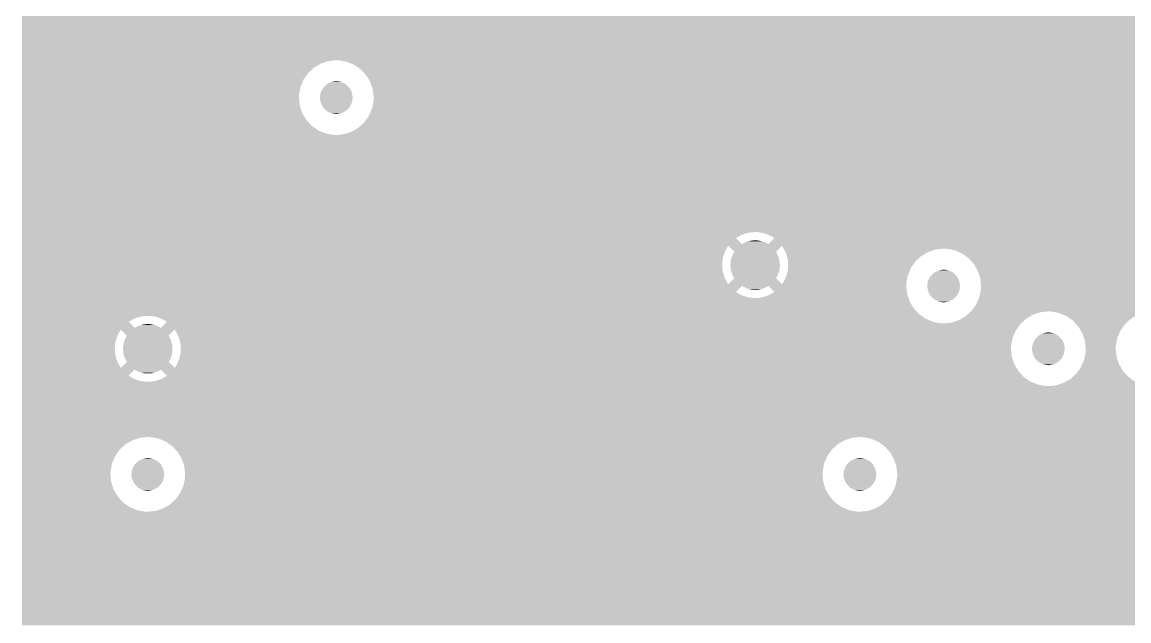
# Model space of a CAD drawing. Extents: x 295 to 953, y 10 to 290.
# Drawn here: x 597.75 to 624.59, y 213.76 to 228.3 of the extents above; entities that cross this region are included whole.
import ezdxf

# ---------------------------------------------------------------- set-up
doc = ezdxf.new("R2010")
doc.units = 0
doc.header["$LTSCALE"] = 5
doc.header["$MEASUREMENT"] = 0
doc.layers.add('FROMC1', color=7, linetype='CONTINUOUS')

msp = doc.modelspace()

# ---------------------------------------------------------------- linework, layer by layer
at = {"layer": 'FROMC1'}
for points in [[(597.75, 227.371), (597.75, 228.605), (653.376, 227.371), (653.376, 228.605)], [(597.75, 227.351), (597.75, 227.371), (605.179, 227.351), (605.37, 227.371)], [(597.75, 227.291), (597.75, 227.351), (604.997, 227.291), (605.179, 227.351)], [(597.75, 227.194), (597.75, 227.291), (604.831, 227.194), (604.997, 227.291)], [(597.75, 227.064), (597.75, 227.194), (604.69, 227.064), (604.831, 227.194)], [(605.449, 227.367), (605.37, 227.371), (653.376, 227.367), (653.376, 227.371)], [(605.638, 227.33), (605.449, 227.367), (653.376, 227.33), (653.376, 227.367)], [(605.814, 227.255), (605.638, 227.33), (653.376, 227.255), (653.376, 227.33)], [(605.97, 227.144), (605.814, 227.255), (653.376, 227.144), (653.376, 227.255)], [(606.099, 227.002), (605.97, 227.144), (653.376, 227.002), (653.376, 227.144)], [(597.75, 226.908), (597.75, 227.064), (604.579, 226.908), (604.69, 227.064)], [(597.75, 226.732), (597.75, 226.908), (604.503, 226.732), (604.579, 226.908)], [(605.144, 226.79), (605.244, 226.843), (605.599, 226.79), (605.491, 226.843)], [(605.244, 226.843), (605.264, 226.846), (605.491, 226.843), (605.485, 226.846)], [(605.264, 226.846), (605.37, 226.863), (605.485, 226.846), (605.37, 226.863)], [(606.196, 226.837), (606.099, 227.002), (653.376, 226.837), (653.376, 227.002)], [(597.75, 226.544), (597.75, 226.732), (604.466, 226.544), (604.503, 226.732)], [(604.971, 226.464), (604.988, 226.579), (605.768, 226.464), (605.75, 226.579)], [(604.988, 226.579), (604.993, 226.589), (605.75, 226.579), (605.748, 226.589)], [(604.993, 226.589), (605.043, 226.693), (605.748, 226.589), (605.694, 226.693)], [(605.043, 226.693), (605.052, 226.702), (605.694, 226.693), (605.69, 226.702)], [(605.052, 226.702), (605.132, 226.784), (605.69, 226.702), (605.605, 226.784)], [(605.132, 226.784), (605.144, 226.79), (605.605, 226.784), (605.599, 226.79)], [(606.256, 226.655), (606.196, 226.837), (653.376, 226.655), (653.376, 226.837)], [(606.276, 226.464), (606.256, 226.655), (653.376, 226.464), (653.376, 226.655)], [(597.75, 226.464), (597.75, 226.544), (604.463, 226.464), (604.466, 226.544)], [(597.75, 226.273), (597.75, 226.464), (604.483, 226.273), (604.463, 226.464)], [(604.989, 226.349), (604.971, 226.464), (605.751, 226.349), (605.768, 226.464)], [(604.991, 226.339), (604.989, 226.349), (605.746, 226.339), (605.751, 226.349)], [(605.045, 226.235), (604.991, 226.339), (605.696, 226.235), (605.746, 226.339)], [(606.236, 226.196), (606.273, 226.384), (653.376, 226.196), (653.376, 226.384)], [(606.273, 226.384), (606.276, 226.464), (653.376, 226.384), (653.376, 226.464)], [(597.75, 226.091), (597.75, 226.273), (604.543, 226.091), (604.483, 226.273)], [(597.75, 225.926), (597.75, 226.091), (604.64, 225.926), (604.543, 226.091)], [(605.049, 226.226), (605.045, 226.235), (605.687, 226.226), (605.696, 226.235)], [(605.134, 226.144), (605.049, 226.226), (605.607, 226.144), (605.687, 226.226)], [(605.14, 226.138), (605.134, 226.144), (605.595, 226.138), (605.607, 226.144)], [(605.248, 226.085), (605.14, 226.138), (605.495, 226.085), (605.595, 226.138)], [(605.255, 226.082), (605.248, 226.085), (605.475, 226.082), (605.495, 226.085)], [(605.37, 226.065), (605.255, 226.082), (605.37, 226.065), (605.475, 226.082)], [(606.16, 226.02), (606.236, 226.196), (653.376, 226.02), (653.376, 226.196)], [(597.75, 225.784), (597.75, 225.926), (604.769, 225.784), (604.64, 225.926)], [(597.75, 225.673), (597.75, 225.784), (604.925, 225.673), (604.769, 225.784)], [(605.908, 225.734), (606.049, 225.864), (653.376, 225.734), (653.376, 225.864)], [(606.049, 225.864), (606.16, 226.02), (653.376, 225.864), (653.376, 226.02)], [(597.75, 225.598), (597.75, 225.673), (605.102, 225.598), (604.925, 225.673)], [(597.75, 225.561), (597.75, 225.598), (605.29, 225.561), (605.102, 225.598)], [(597.75, 225.557), (597.75, 225.561), (605.37, 225.557), (605.29, 225.561)], [(597.75, 223.2), (597.75, 225.557), (653.376, 223.2), (653.376, 225.557)], [(605.37, 225.557), (605.56, 225.577), (653.376, 225.557), (653.376, 225.577)], [(605.56, 225.577), (605.742, 225.637), (653.376, 225.577), (653.376, 225.637)], [(605.742, 225.637), (605.908, 225.734), (653.376, 225.637), (653.376, 225.734)], [(597.75, 223.197), (597.75, 223.2), (615.455, 223.197), (615.512, 223.2)], [(597.75, 223.189), (597.75, 223.197), (615.399, 223.189), (615.455, 223.197)], [(597.75, 223.178), (597.75, 223.189), (615.343, 223.178), (615.399, 223.189)], [(597.75, 223.163), (597.75, 223.178), (615.288, 223.163), (615.343, 223.178)], [(597.75, 223.144), (597.75, 223.163), (615.234, 223.144), (615.288, 223.163)], [(597.75, 223.121), (597.75, 223.144), (615.182, 223.121), (615.234, 223.144)], [(597.75, 223.094), (597.75, 223.121), (615.131, 223.094), (615.182, 223.121)], [(597.75, 223.064), (597.75, 223.094), (615.083, 223.064), (615.131, 223.094)], [(615.569, 223.199), (615.512, 223.2), (653.376, 223.199), (653.376, 223.2)], [(615.626, 223.194), (615.569, 223.199), (653.376, 223.194), (653.376, 223.199)], [(615.682, 223.185), (615.626, 223.194), (653.376, 223.185), (653.376, 223.194)], [(615.738, 223.173), (615.682, 223.185), (653.376, 223.173), (653.376, 223.185)], [(615.792, 223.156), (615.738, 223.173), (653.376, 223.156), (653.376, 223.173)], [(615.845, 223.135), (615.792, 223.156), (653.376, 223.135), (653.376, 223.156)], [(615.897, 223.111), (615.845, 223.135), (653.376, 223.111), (653.376, 223.135)], [(615.947, 223.083), (615.897, 223.111), (653.376, 223.083), (653.376, 223.111)], [(615.994, 223.051), (615.947, 223.083), (653.376, 223.051), (653.376, 223.083)], [(597.75, 223.051), (597.75, 223.064), (615.065, 223.051), (615.083, 223.064)], [(597.75, 222.907), (597.75, 223.051), (615.209, 222.907), (615.065, 223.051)], [(597.75, 222.865), (597.75, 222.907), (653.376, 222.865), (653.376, 222.907)], [(597.75, 222.907), (597.75, 222.907), (615.21, 222.907), (615.209, 222.907)], [(597.75, 222.817), (597.75, 222.865), (614.847, 222.817), (614.878, 222.865)], [(597.75, 222.767), (597.75, 222.817), (614.819, 222.767), (614.847, 222.817)], [(615.023, 222.72), (614.878, 222.865), (616.036, 222.72), (616.181, 222.865)], [(615.21, 222.907), (615.238, 222.924), (615.85, 222.907), (615.82, 222.924)], [(615.238, 222.924), (615.253, 222.931), (615.82, 222.924), (615.807, 222.931)], [(615.253, 222.931), (615.282, 222.946), (615.807, 222.931), (615.776, 222.946)], [(615.282, 222.946), (615.298, 222.952), (615.776, 222.946), (615.762, 222.952)], [(615.298, 222.952), (615.328, 222.965), (615.762, 222.952), (615.73, 222.965)], [(615.328, 222.965), (615.345, 222.97), (615.73, 222.965), (615.716, 222.97)], [(615.345, 222.97), (615.375, 222.979), (615.716, 222.97), (615.682, 222.979)], [(615.375, 222.979), (615.393, 222.983), (615.682, 222.979), (615.668, 222.983)], [(615.393, 222.983), (615.423, 222.99), (615.668, 222.983), (615.633, 222.99)], [(615.423, 222.99), (615.442, 222.993), (615.633, 222.99), (615.62, 222.993)], [(615.442, 222.993), (615.472, 222.997), (615.62, 222.993), (615.583, 222.997)], [(615.472, 222.997), (615.496, 222.998), (615.583, 222.997), (615.571, 222.998)], [(615.496, 222.998), (615.522, 222.999), (615.571, 222.998), (615.522, 222.999)], [(615.85, 222.907), (615.994, 223.051), (653.376, 222.907), (653.376, 223.051)], [(616.203, 222.832), (616.181, 222.865), (653.376, 222.832), (653.376, 222.865)], [(616.223, 222.799), (616.203, 222.832), (653.376, 222.799), (653.376, 222.832)], [(597.75, 222.716), (597.75, 222.767), (614.794, 222.716), (614.819, 222.767)], [(597.75, 222.663), (597.75, 222.716), (614.774, 222.663), (614.794, 222.716)], [(597.75, 222.608), (597.75, 222.663), (614.757, 222.608), (614.774, 222.663)], [(597.75, 222.553), (597.75, 222.608), (614.744, 222.553), (614.757, 222.608)], [(597.75, 222.496), (597.75, 222.553), (614.735, 222.496), (614.744, 222.553)], [(614.946, 222.539), (614.949, 222.547), (616.112, 222.539), (616.111, 222.547)], [(614.949, 222.547), (614.96, 222.586), (616.111, 222.547), (616.099, 222.586)], [(614.96, 222.586), (614.963, 222.594), (616.099, 222.586), (616.097, 222.594)], [(614.963, 222.594), (614.977, 222.633), (616.097, 222.594), (616.082, 222.633)], [(614.977, 222.633), (614.981, 222.64), (616.082, 222.633), (616.079, 222.64)], [(614.981, 222.64), (614.998, 222.677), (616.079, 222.64), (616.061, 222.677)], [(614.998, 222.677), (615.002, 222.684), (616.061, 222.677), (616.057, 222.684)], [(615.002, 222.684), (615.023, 222.72), (616.057, 222.684), (616.036, 222.72)], [(616.232, 222.783), (616.223, 222.799), (619.951, 222.783), (620.102, 222.799)], [(616.234, 222.779), (616.232, 222.783), (619.911, 222.779), (619.951, 222.783)], [(616.258, 222.732), (616.234, 222.779), (619.769, 222.732), (619.911, 222.779)], [(616.263, 222.719), (616.258, 222.732), (619.729, 222.719), (619.769, 222.732)], [(616.279, 222.679), (616.263, 222.719), (619.661, 222.679), (619.729, 222.719)], [(616.297, 222.625), (616.279, 222.679), (619.569, 222.625), (619.661, 222.679)], [(616.298, 222.622), (616.297, 222.625), (619.563, 222.622), (619.569, 222.625)], [(616.311, 222.57), (616.298, 222.622), (619.507, 222.57), (619.563, 222.622)], [(616.322, 222.514), (616.311, 222.57), (619.445, 222.514), (619.507, 222.57)], [(620.181, 222.795), (620.102, 222.799), (637.848, 222.795), (637.882, 222.799)], [(620.267, 222.779), (620.181, 222.795), (637.691, 222.779), (637.848, 222.795)], [(620.37, 222.758), (620.267, 222.779), (637.629, 222.758), (637.691, 222.779)], [(620.462, 222.719), (620.37, 222.758), (637.509, 222.719), (637.629, 222.758)], [(620.546, 222.683), (620.462, 222.719), (637.447, 222.683), (637.509, 222.719)], [(620.631, 222.622), (620.546, 222.683), (637.343, 222.622), (637.447, 222.683)], [(620.702, 222.572), (620.631, 222.622), (637.289, 222.572), (637.343, 222.622)], [(620.774, 222.492), (620.702, 222.572), (637.202, 222.492), (637.289, 222.572)], [(597.75, 222.439), (597.75, 222.496), (614.73, 222.439), (614.735, 222.496)], [(597.75, 222.382), (597.75, 222.439), (614.73, 222.382), (614.73, 222.439)], [(597.75, 222.326), (597.75, 222.382), (614.733, 222.326), (614.73, 222.382)], [(597.75, 222.269), (597.75, 222.326), (614.74, 222.269), (614.733, 222.326)], [(614.93, 222.4), (614.932, 222.441), (616.129, 222.4), (616.127, 222.441)], [(614.932, 222.359), (614.93, 222.4), (616.128, 222.359), (616.129, 222.4)], [(614.932, 222.449), (614.937, 222.49), (616.127, 222.449), (616.122, 222.49)], [(614.932, 222.441), (614.932, 222.449), (616.127, 222.441), (616.127, 222.449)], [(614.932, 222.351), (614.932, 222.359), (616.127, 222.351), (616.128, 222.359)], [(614.937, 222.31), (614.932, 222.351), (616.122, 222.31), (616.127, 222.351)], [(614.937, 222.49), (614.939, 222.498), (616.122, 222.49), (616.121, 222.498)], [(614.938, 222.302), (614.937, 222.31), (616.121, 222.302), (616.122, 222.31)], [(614.947, 222.261), (614.938, 222.302), (616.113, 222.261), (616.121, 222.302)], [(614.939, 222.498), (614.946, 222.539), (616.121, 222.498), (616.112, 222.539)], [(616.315, 222.247), (616.324, 222.304), (619.273, 222.247), (619.297, 222.304)], [(616.324, 222.492), (616.322, 222.514), (619.422, 222.492), (619.445, 222.514)], [(616.328, 222.457), (616.324, 222.492), (619.397, 222.457), (619.422, 222.492)], [(616.324, 222.304), (616.327, 222.336), (619.297, 222.304), (619.311, 222.336)], [(616.327, 222.336), (616.329, 222.361), (619.311, 222.336), (619.328, 222.361)], [(616.33, 222.4), (616.328, 222.457), (619.356, 222.4), (619.397, 222.457)], [(616.329, 222.361), (616.33, 222.4), (619.328, 222.361), (619.356, 222.4)], [(619.976, 222.271), (619.996, 222.274), (620.223, 222.271), (620.217, 222.274)], [(619.996, 222.274), (620.102, 222.291), (620.217, 222.274), (620.102, 222.291)], [(620.831, 222.43), (620.774, 222.492), (637.158, 222.43), (637.202, 222.492)], [(620.886, 222.336), (620.831, 222.43), (637.091, 222.336), (637.158, 222.43)], [(620.928, 222.265), (620.886, 222.336), (637.06, 222.265), (637.091, 222.336)], [(597.75, 222.213), (597.75, 222.269), (614.752, 222.213), (614.74, 222.269)], [(597.75, 222.158), (597.75, 222.213), (614.767, 222.158), (614.752, 222.213)], [(597.75, 222.105), (597.75, 222.158), (614.786, 222.105), (614.767, 222.158)], [(597.75, 222.052), (597.75, 222.105), (614.809, 222.052), (614.786, 222.105)], [(597.75, 222.002), (597.75, 222.052), (614.836, 222.002), (614.809, 222.052)], [(614.878, 221.935), (615.023, 222.08), (616.181, 221.935), (616.036, 222.08)], [(614.948, 222.253), (614.947, 222.261), (616.111, 222.253), (616.113, 222.261)], [(614.96, 222.214), (614.948, 222.253), (616.099, 222.214), (616.111, 222.253)], [(614.962, 222.206), (614.96, 222.214), (616.096, 222.206), (616.099, 222.214)], [(614.977, 222.167), (614.962, 222.206), (616.082, 222.167), (616.096, 222.206)], [(614.98, 222.16), (614.977, 222.167), (616.079, 222.16), (616.082, 222.167)], [(614.998, 222.123), (614.98, 222.16), (616.061, 222.123), (616.079, 222.16)], [(615.002, 222.116), (614.998, 222.123), (616.057, 222.116), (616.061, 222.123)], [(615.023, 222.08), (615.002, 222.116), (616.036, 222.08), (616.057, 222.116)], [(616.212, 221.983), (616.24, 222.033), (619.2, 221.983), (619.21, 222.033)], [(616.24, 222.033), (616.265, 222.084), (619.21, 222.033), (619.22, 222.084)], [(616.265, 222.084), (616.285, 222.137), (619.22, 222.084), (619.231, 222.137)], [(616.285, 222.137), (616.292, 222.16), (619.231, 222.137), (619.235, 222.16)], [(616.292, 222.16), (616.302, 222.192), (619.235, 222.16), (619.249, 222.192)], [(616.302, 222.192), (616.315, 222.247), (619.249, 222.192), (619.273, 222.247)], [(619.703, 221.892), (619.72, 222.007), (620.5, 221.892), (620.482, 222.007)], [(619.72, 222.007), (619.725, 222.017), (620.482, 222.007), (620.48, 222.017)], [(619.725, 222.017), (619.775, 222.121), (620.48, 222.017), (620.426, 222.121)], [(619.775, 222.121), (619.784, 222.13), (620.426, 222.121), (620.422, 222.13)], [(619.784, 222.13), (619.864, 222.212), (620.422, 222.13), (620.337, 222.212)], [(619.864, 222.212), (619.876, 222.218), (620.337, 222.212), (620.331, 222.218)], [(619.876, 222.218), (619.976, 222.271), (620.331, 222.218), (620.223, 222.271)], [(620.963, 222.16), (620.928, 222.265), (637.015, 222.16), (637.06, 222.265)], [(620.988, 222.083), (620.963, 222.16), (637, 222.083), (637.015, 222.16)], [(621, 221.972), (620.988, 222.083), (636.978, 221.972), (637, 222.083)], [(597.75, 221.953), (597.75, 222.002), (614.866, 221.953), (614.836, 222.002)], [(597.75, 221.935), (597.75, 221.953), (614.878, 221.935), (614.866, 221.953)], [(597.75, 221.893), (597.75, 221.935), (619.195, 221.893), (619.197, 221.935)], [(597.75, 221.749), (597.75, 221.893), (615.065, 221.749), (615.209, 221.893)], [(597.75, 221.893), (597.75, 221.893), (615.209, 221.893), (615.21, 221.893)], [(597.75, 221.717), (597.75, 221.749), (615.113, 221.717), (615.065, 221.749)], [(615.239, 221.876), (615.21, 221.893), (615.821, 221.876), (615.85, 221.893)], [(615.252, 221.869), (615.239, 221.876), (615.806, 221.869), (615.821, 221.876)], [(615.283, 221.854), (615.252, 221.869), (615.777, 221.854), (615.806, 221.869)], [(615.297, 221.848), (615.283, 221.854), (615.761, 221.848), (615.777, 221.854)], [(615.329, 221.835), (615.297, 221.848), (615.731, 221.835), (615.761, 221.848)], [(615.343, 221.83), (615.329, 221.835), (615.714, 221.83), (615.731, 221.835)], [(615.377, 221.821), (615.343, 221.83), (615.684, 221.821), (615.714, 221.83)], [(615.391, 221.817), (615.377, 221.821), (615.666, 221.817), (615.684, 221.821)], [(615.426, 221.81), (615.391, 221.817), (615.636, 221.81), (615.666, 221.817)], [(615.439, 221.807), (615.426, 221.81), (615.617, 221.807), (615.636, 221.81)], [(615.476, 221.803), (615.439, 221.807), (615.587, 221.803), (615.617, 221.807)], [(615.488, 221.802), (615.476, 221.803), (615.563, 221.802), (615.587, 221.803)], [(615.537, 221.801), (615.488, 221.802), (615.537, 221.801), (615.563, 221.802)], [(615.851, 221.892), (615.85, 221.893), (619.195, 221.892), (619.195, 221.893)], [(615.994, 221.749), (615.851, 221.892), (619.21, 221.749), (619.195, 221.892)], [(615.976, 221.736), (615.994, 221.749), (619.211, 221.736), (619.21, 221.749)], [(616.181, 221.935), (616.205, 221.972), (619.197, 221.935), (619.198, 221.972)], [(616.205, 221.972), (616.212, 221.983), (619.198, 221.972), (619.2, 221.983)], [(619.721, 221.777), (619.703, 221.892), (620.483, 221.777), (620.5, 221.892)], [(619.723, 221.767), (619.721, 221.777), (620.478, 221.767), (620.483, 221.777)], [(619.777, 221.663), (619.723, 221.767), (620.428, 221.663), (620.478, 221.767)], [(620.983, 221.701), (621.005, 221.812), (636.995, 221.701), (636.983, 221.812)], [(621.008, 221.892), (621, 221.972), (636.975, 221.892), (636.978, 221.972)], [(621.005, 221.812), (621.008, 221.892), (636.983, 221.812), (636.975, 221.892)], [(597.75, 221.689), (597.75, 221.717), (615.162, 221.689), (615.113, 221.717)], [(597.75, 221.665), (597.75, 221.689), (615.214, 221.665), (615.162, 221.689)], [(597.75, 221.644), (597.75, 221.665), (615.267, 221.644), (615.214, 221.665)], [(597.75, 221.627), (597.75, 221.644), (615.321, 221.627), (615.267, 221.644)], [(597.75, 221.615), (597.75, 221.627), (615.377, 221.615), (615.321, 221.627)], [(597.75, 221.606), (597.75, 221.615), (615.433, 221.606), (615.377, 221.615)], [(597.75, 221.601), (597.75, 221.606), (615.49, 221.601), (615.433, 221.606)], [(597.75, 221.6), (597.75, 221.601), (615.547, 221.6), (615.49, 221.601)], [(597.75, 221.519), (597.75, 221.6), (619.275, 221.519), (619.248, 221.6)], [(597.75, 221.354), (597.75, 221.519), (619.372, 221.354), (619.275, 221.519)], [(615.547, 221.6), (615.604, 221.603), (619.248, 221.6), (619.247, 221.603)], [(615.604, 221.603), (615.661, 221.611), (619.247, 221.603), (619.245, 221.611)], [(615.661, 221.611), (615.716, 221.622), (619.245, 221.611), (619.241, 221.622)], [(615.716, 221.622), (615.771, 221.637), (619.241, 221.622), (619.236, 221.637)], [(615.771, 221.637), (615.825, 221.656), (619.236, 221.637), (619.23, 221.656)], [(615.825, 221.656), (615.877, 221.679), (619.23, 221.656), (619.222, 221.679)], [(615.877, 221.679), (615.919, 221.701), (619.222, 221.679), (619.215, 221.701)], [(615.919, 221.701), (615.928, 221.706), (619.215, 221.701), (619.215, 221.706)], [(615.928, 221.706), (615.976, 221.736), (619.215, 221.706), (619.211, 221.736)], [(619.781, 221.654), (619.777, 221.663), (620.419, 221.654), (620.428, 221.663)], [(619.866, 221.572), (619.781, 221.654), (620.339, 221.572), (620.419, 221.654)], [(619.872, 221.566), (619.866, 221.572), (620.327, 221.566), (620.339, 221.572)], [(619.98, 221.513), (619.872, 221.566), (620.227, 221.513), (620.327, 221.566)], [(619.987, 221.51), (619.98, 221.513), (620.207, 221.51), (620.227, 221.513)], [(620.102, 221.493), (619.987, 221.51), (620.102, 221.493), (620.207, 221.51)], [(620.892, 221.448), (620.923, 221.519), (637.097, 221.448), (637.055, 221.519)], [(620.923, 221.519), (620.968, 221.624), (637.055, 221.519), (637.02, 221.624)], [(620.968, 221.624), (620.983, 221.701), (637.02, 221.624), (636.995, 221.701)], [(597.75, 221.212), (597.75, 221.354), (619.501, 221.212), (619.372, 221.354)], [(597.75, 221.168), (597.75, 221.212), (619.564, 221.168), (619.501, 221.212)], [(620.675, 221.195), (620.741, 221.255), (622.269, 221.195), (622.451, 221.255)], [(620.741, 221.255), (620.763, 221.275), (622.451, 221.255), (622.642, 221.275)], [(620.763, 221.275), (620.781, 221.292), (637.224, 221.275), (637.209, 221.292)], [(620.781, 221.292), (620.825, 221.354), (637.209, 221.292), (637.152, 221.354)], [(620.825, 221.354), (620.892, 221.448), (637.152, 221.354), (637.097, 221.448)], [(622.721, 221.271), (622.642, 221.275), (625.148, 221.271), (625.182, 221.275)], [(622.807, 221.255), (622.721, 221.271), (624.991, 221.255), (625.148, 221.271)], [(622.91, 221.234), (622.807, 221.255), (624.929, 221.234), (624.991, 221.255)], [(623.002, 221.195), (622.91, 221.234), (624.809, 221.195), (624.929, 221.234)], [(597.75, 221.165), (597.75, 221.168), (600.723, 221.165), (600.78, 221.168)], [(597.75, 221.157), (597.75, 221.165), (600.667, 221.157), (600.723, 221.165)], [(597.75, 221.146), (597.75, 221.157), (600.611, 221.146), (600.667, 221.157)], [(597.75, 221.131), (597.75, 221.146), (600.556, 221.131), (600.611, 221.146)], [(597.75, 221.112), (597.75, 221.131), (600.502, 221.112), (600.556, 221.131)], [(597.75, 221.089), (597.75, 221.112), (600.45, 221.089), (600.502, 221.112)], [(597.75, 221.062), (597.75, 221.089), (600.399, 221.062), (600.45, 221.089)], [(597.75, 221.032), (597.75, 221.062), (600.351, 221.032), (600.399, 221.062)], [(597.75, 221.019), (597.75, 221.032), (600.333, 221.019), (600.351, 221.032)], [(597.75, 220.875), (597.75, 221.019), (600.477, 220.875), (600.333, 221.019)], [(600.566, 220.92), (600.596, 220.933), (601.03, 220.92), (600.998, 220.933)], [(600.596, 220.933), (600.613, 220.938), (600.998, 220.933), (600.984, 220.938)], [(600.613, 220.938), (600.643, 220.947), (600.984, 220.938), (600.95, 220.947)], [(600.643, 220.947), (600.661, 220.951), (600.95, 220.947), (600.936, 220.951)], [(600.661, 220.951), (600.691, 220.958), (600.936, 220.951), (600.901, 220.958)], [(600.691, 220.958), (600.71, 220.961), (600.901, 220.958), (600.888, 220.961)], [(600.71, 220.961), (600.74, 220.965), (600.888, 220.961), (600.851, 220.965)], [(600.74, 220.965), (600.764, 220.966), (600.851, 220.965), (600.839, 220.966)], [(600.764, 220.966), (600.79, 220.967), (600.839, 220.966), (600.79, 220.967)], [(600.837, 221.167), (600.78, 221.168), (619.565, 221.167), (619.564, 221.168)], [(600.894, 221.162), (600.837, 221.167), (619.572, 221.162), (619.565, 221.167)], [(600.95, 221.153), (600.894, 221.162), (619.584, 221.153), (619.572, 221.162)], [(601.006, 221.141), (600.95, 221.153), (619.602, 221.141), (619.584, 221.153)], [(601.06, 221.124), (601.006, 221.141), (619.626, 221.124), (619.602, 221.141)], [(601.113, 221.103), (601.06, 221.124), (619.655, 221.103), (619.626, 221.124)], [(601.117, 221.101), (601.113, 221.103), (619.657, 221.101), (619.655, 221.103)], [(601.165, 221.079), (601.117, 221.101), (619.71, 221.079), (619.657, 221.101)], [(601.118, 220.875), (601.211, 220.968), (621.896, 220.875), (621.962, 220.968)], [(601.215, 221.051), (601.165, 221.079), (619.775, 221.051), (619.71, 221.079)], [(601.211, 220.968), (601.228, 220.985), (621.962, 220.968), (621.98, 220.985)], [(601.253, 221.026), (601.215, 221.051), (619.834, 221.026), (619.775, 221.051)], [(601.228, 220.985), (601.232, 220.989), (620.102, 220.985), (620.022, 220.989)], [(601.232, 220.989), (601.262, 221.019), (620.022, 220.989), (619.866, 221.019)], [(601.262, 221.019), (601.253, 221.026), (619.866, 221.019), (619.834, 221.026)], [(620.102, 220.985), (620.292, 221.005), (621.98, 220.985), (622.003, 221.005)], [(620.292, 221.005), (620.474, 221.065), (622.003, 221.005), (622.068, 221.065)], [(620.474, 221.065), (620.53, 221.098), (622.068, 221.065), (622.103, 221.098)], [(620.53, 221.098), (620.64, 221.162), (622.103, 221.098), (622.213, 221.162)], [(620.64, 221.162), (620.675, 221.195), (622.213, 221.162), (622.269, 221.195)], [(623.086, 221.159), (623.002, 221.195), (624.747, 221.159), (624.809, 221.195)], [(623.171, 221.098), (623.086, 221.159), (624.643, 221.098), (624.747, 221.159)], [(623.242, 221.048), (623.171, 221.098), (624.589, 221.048), (624.643, 221.098)], [(623.314, 220.968), (623.242, 221.048), (624.502, 220.968), (624.589, 221.048)], [(623.371, 220.906), (623.314, 220.968), (624.458, 220.906), (624.502, 220.968)], [(597.75, 220.833), (597.75, 220.875), (621.865, 220.833), (621.896, 220.875)], [(597.75, 220.875), (597.75, 220.875), (600.478, 220.875), (600.477, 220.875)], [(597.75, 220.785), (597.75, 220.833), (600.115, 220.785), (600.146, 220.833)], [(597.75, 220.735), (597.75, 220.785), (600.087, 220.735), (600.115, 220.785)], [(597.75, 220.684), (597.75, 220.735), (600.062, 220.684), (600.087, 220.735)], [(597.75, 220.631), (597.75, 220.684), (600.042, 220.631), (600.062, 220.684)], [(600.291, 220.688), (600.146, 220.833), (601.304, 220.688), (601.449, 220.833)], [(600.27, 220.652), (600.291, 220.688), (601.325, 220.652), (601.304, 220.688)], [(600.478, 220.875), (600.506, 220.892), (601.118, 220.875), (601.088, 220.892)], [(600.506, 220.892), (600.521, 220.899), (601.088, 220.892), (601.075, 220.899)], [(600.521, 220.899), (600.55, 220.914), (601.075, 220.899), (601.044, 220.914)], [(600.55, 220.914), (600.566, 220.92), (601.044, 220.914), (601.03, 220.92)], [(601.463, 220.812), (601.449, 220.833), (621.851, 220.812), (621.865, 220.833)], [(601.471, 220.8), (601.463, 220.812), (621.846, 220.8), (621.851, 220.812)], [(601.5, 220.751), (601.471, 220.8), (621.825, 220.751), (621.846, 220.8)], [(601.526, 220.7), (601.5, 220.751), (621.803, 220.7), (621.825, 220.751)], [(601.547, 220.647), (601.526, 220.7), (621.78, 220.647), (621.803, 220.7)], [(622.324, 220.606), (622.404, 220.688), (622.962, 220.606), (622.877, 220.688)], [(622.404, 220.688), (622.416, 220.694), (622.877, 220.688), (622.871, 220.694)], [(622.416, 220.694), (622.516, 220.747), (622.871, 220.694), (622.763, 220.747)], [(622.516, 220.747), (622.536, 220.75), (622.763, 220.747), (622.757, 220.75)], [(622.536, 220.75), (622.642, 220.767), (622.757, 220.75), (622.642, 220.767)], [(623.426, 220.812), (623.371, 220.906), (624.391, 220.812), (624.458, 220.906)], [(623.468, 220.741), (623.426, 220.812), (624.36, 220.741), (624.391, 220.812)], [(623.503, 220.636), (623.468, 220.741), (624.315, 220.636), (624.36, 220.741)], [(597.75, 220.576), (597.75, 220.631), (600.025, 220.576), (600.042, 220.631)], [(597.75, 220.521), (597.75, 220.576), (600.012, 220.521), (600.025, 220.576)], [(597.75, 220.464), (597.75, 220.521), (600.003, 220.464), (600.012, 220.521)], [(597.75, 220.407), (597.75, 220.464), (599.998, 220.407), (600.003, 220.464)], [(597.75, 220.35), (597.75, 220.407), (599.998, 220.35), (599.998, 220.407)], [(600.198, 220.368), (600.2, 220.409), (601.397, 220.368), (601.395, 220.409)], [(600.2, 220.417), (600.205, 220.458), (601.395, 220.417), (601.39, 220.458)], [(600.2, 220.409), (600.2, 220.417), (601.395, 220.409), (601.395, 220.417)], [(600.205, 220.458), (600.207, 220.466), (601.39, 220.458), (601.389, 220.466)], [(600.207, 220.466), (600.214, 220.507), (601.389, 220.466), (601.38, 220.507)], [(600.214, 220.507), (600.217, 220.515), (601.38, 220.507), (601.379, 220.515)], [(600.217, 220.515), (600.228, 220.554), (601.379, 220.515), (601.367, 220.554)], [(600.228, 220.554), (600.231, 220.562), (601.367, 220.554), (601.365, 220.562)], [(600.231, 220.562), (600.245, 220.601), (601.365, 220.562), (601.35, 220.601)], [(600.245, 220.601), (600.249, 220.608), (601.35, 220.601), (601.347, 220.608)], [(600.249, 220.608), (600.266, 220.645), (601.347, 220.608), (601.329, 220.645)], [(600.266, 220.645), (600.27, 220.652), (601.329, 220.645), (601.325, 220.652)], [(601.551, 220.636), (601.547, 220.647), (621.775, 220.636), (621.78, 220.647)], [(601.565, 220.593), (601.551, 220.636), (621.767, 220.593), (621.775, 220.636)], [(601.579, 220.538), (601.565, 220.593), (621.756, 220.538), (621.767, 220.593)], [(601.59, 220.482), (601.579, 220.538), (621.745, 220.482), (621.756, 220.538)], [(601.593, 220.448), (601.59, 220.482), (621.738, 220.448), (621.745, 220.482)], [(601.596, 220.425), (601.593, 220.448), (621.737, 220.425), (621.738, 220.448)], [(601.598, 220.368), (601.596, 220.425), (621.735, 220.368), (621.737, 220.425)], [(622.243, 220.368), (622.26, 220.483), (623.04, 220.368), (623.022, 220.483)], [(622.26, 220.483), (622.265, 220.493), (623.022, 220.483), (623.02, 220.493)], [(622.265, 220.493), (622.315, 220.597), (623.02, 220.493), (622.966, 220.597)], [(622.315, 220.597), (622.324, 220.606), (622.966, 220.597), (622.962, 220.606)], [(623.528, 220.559), (623.503, 220.636), (624.3, 220.559), (624.315, 220.636)], [(623.54, 220.448), (623.528, 220.559), (624.278, 220.448), (624.3, 220.559)], [(623.548, 220.368), (623.54, 220.448), (624.275, 220.368), (624.278, 220.448)], [(597.75, 220.294), (597.75, 220.35), (600.001, 220.294), (599.998, 220.35)], [(597.75, 220.237), (597.75, 220.294), (600.008, 220.237), (600.001, 220.294)], [(597.75, 220.181), (597.75, 220.237), (600.02, 220.181), (600.008, 220.237)], [(597.75, 220.126), (597.75, 220.181), (600.035, 220.126), (600.02, 220.181)], [(597.75, 220.073), (597.75, 220.126), (600.054, 220.073), (600.035, 220.126)], [(600.2, 220.327), (600.198, 220.368), (601.396, 220.327), (601.397, 220.368)], [(600.2, 220.319), (600.2, 220.327), (601.395, 220.319), (601.396, 220.327)], [(600.205, 220.278), (600.2, 220.319), (601.39, 220.278), (601.395, 220.319)], [(600.206, 220.27), (600.205, 220.278), (601.389, 220.27), (601.39, 220.278)], [(600.215, 220.229), (600.206, 220.27), (601.381, 220.229), (601.389, 220.27)], [(600.216, 220.221), (600.215, 220.229), (601.379, 220.221), (601.381, 220.229)], [(600.228, 220.182), (600.216, 220.221), (601.367, 220.182), (601.379, 220.221)], [(600.23, 220.174), (600.228, 220.182), (601.364, 220.174), (601.367, 220.182)], [(600.245, 220.135), (600.23, 220.174), (601.35, 220.135), (601.364, 220.174)], [(600.248, 220.128), (600.245, 220.135), (601.347, 220.128), (601.35, 220.135)], [(600.266, 220.091), (600.248, 220.128), (601.329, 220.091), (601.347, 220.128)], [(601.553, 220.105), (601.57, 220.16), (621.779, 220.105), (621.761, 220.16)], [(601.57, 220.16), (601.574, 220.177), (621.761, 220.16), (621.755, 220.177)], [(601.574, 220.177), (601.583, 220.215), (621.755, 220.177), (621.751, 220.215)], [(601.583, 220.215), (601.592, 220.272), (621.751, 220.215), (621.745, 220.272)], [(601.592, 220.272), (601.597, 220.329), (621.745, 220.272), (621.739, 220.329)], [(601.597, 220.329), (601.598, 220.368), (621.739, 220.329), (621.735, 220.368)], [(622.261, 220.253), (622.243, 220.368), (623.023, 220.253), (623.04, 220.368)], [(622.263, 220.243), (622.261, 220.253), (623.018, 220.243), (623.023, 220.253)], [(622.317, 220.139), (622.263, 220.243), (622.968, 220.139), (623.018, 220.243)], [(622.321, 220.13), (622.317, 220.139), (622.959, 220.13), (622.968, 220.139)], [(622.406, 220.048), (622.321, 220.13), (622.879, 220.048), (622.959, 220.13)], [(623.508, 220.1), (623.523, 220.177), (624.32, 220.1), (624.295, 220.177)], [(623.523, 220.177), (623.545, 220.288), (624.295, 220.177), (624.283, 220.288)], [(623.545, 220.288), (623.548, 220.368), (624.283, 220.288), (624.275, 220.368)], [(597.75, 220.02), (597.75, 220.073), (600.077, 220.02), (600.054, 220.073)], [(597.75, 219.97), (597.75, 220.02), (600.104, 219.97), (600.077, 220.02)], [(597.75, 219.921), (597.75, 219.97), (600.134, 219.921), (600.104, 219.97)], [(597.75, 219.903), (597.75, 219.921), (600.146, 219.903), (600.134, 219.921)], [(597.75, 219.861), (597.75, 219.903), (621.893, 219.861), (621.869, 219.903)], [(597.75, 219.717), (597.75, 219.861), (600.333, 219.717), (600.477, 219.861)], [(597.75, 219.861), (597.75, 219.861), (600.477, 219.861), (600.478, 219.861)], [(600.146, 219.903), (600.291, 220.048), (601.449, 219.903), (601.304, 220.048)], [(600.27, 220.084), (600.266, 220.091), (601.325, 220.084), (601.329, 220.091)], [(600.291, 220.048), (600.27, 220.084), (601.304, 220.048), (601.325, 220.084)], [(600.507, 219.844), (600.478, 219.861), (601.089, 219.844), (601.118, 219.861)], [(601.149, 219.83), (601.118, 219.861), (621.912, 219.83), (621.893, 219.861)], [(601.449, 219.903), (601.48, 219.951), (621.869, 219.903), (621.841, 219.951)], [(601.48, 219.951), (601.505, 219.995), (621.841, 219.951), (621.815, 219.995)], [(601.505, 219.995), (601.508, 220.001), (621.815, 219.995), (621.813, 220.001)], [(601.508, 220.001), (601.533, 220.052), (621.813, 220.001), (621.796, 220.052)], [(601.533, 220.052), (601.553, 220.105), (621.796, 220.052), (621.779, 220.105)], [(622.412, 220.042), (622.406, 220.048), (622.867, 220.042), (622.879, 220.048)], [(622.52, 219.989), (622.412, 220.042), (622.767, 219.989), (622.867, 220.042)], [(622.527, 219.986), (622.52, 219.989), (622.747, 219.986), (622.767, 219.989)], [(622.642, 219.969), (622.527, 219.986), (622.642, 219.969), (622.747, 219.986)], [(623.365, 219.83), (623.432, 219.924), (624.452, 219.83), (624.397, 219.924)], [(623.432, 219.924), (623.463, 219.995), (624.397, 219.924), (624.355, 219.995)], [(623.463, 219.995), (623.508, 220.1), (624.355, 219.995), (624.32, 220.1)], [(597.75, 219.685), (597.75, 219.717), (600.381, 219.685), (600.333, 219.717)], [(597.75, 219.657), (597.75, 219.685), (600.43, 219.657), (600.381, 219.685)], [(597.75, 219.633), (597.75, 219.657), (600.482, 219.633), (600.43, 219.657)], [(597.75, 219.612), (597.75, 219.633), (600.535, 219.612), (600.482, 219.633)], [(597.75, 219.595), (597.75, 219.612), (600.589, 219.595), (600.535, 219.612)], [(597.75, 219.583), (597.75, 219.595), (600.645, 219.583), (600.589, 219.595)], [(600.52, 219.837), (600.507, 219.844), (601.074, 219.837), (601.089, 219.844)], [(600.551, 219.822), (600.52, 219.837), (601.045, 219.822), (601.074, 219.837)], [(600.565, 219.816), (600.551, 219.822), (601.029, 219.816), (601.045, 219.822)], [(600.597, 219.803), (600.565, 219.816), (600.999, 219.803), (601.029, 219.816)], [(600.611, 219.798), (600.597, 219.803), (600.982, 219.798), (600.999, 219.803)], [(600.645, 219.789), (600.611, 219.798), (600.952, 219.789), (600.982, 219.798)], [(600.659, 219.785), (600.645, 219.789), (600.934, 219.785), (600.952, 219.789)], [(600.694, 219.778), (600.659, 219.785), (600.904, 219.778), (600.934, 219.785)], [(600.707, 219.775), (600.694, 219.778), (600.885, 219.775), (600.904, 219.778)], [(600.744, 219.771), (600.707, 219.775), (600.855, 219.771), (600.885, 219.775)], [(600.756, 219.77), (600.744, 219.771), (600.831, 219.77), (600.855, 219.771)], [(600.805, 219.769), (600.756, 219.77), (600.805, 219.769), (600.831, 219.77)], [(600.929, 219.579), (600.984, 219.59), (622.196, 219.579), (622.18, 219.59)], [(600.984, 219.59), (601.039, 219.605), (622.18, 219.59), (622.158, 219.605)], [(601.039, 219.605), (601.093, 219.624), (622.158, 219.605), (622.131, 219.624)], [(601.093, 219.624), (601.145, 219.647), (622.131, 219.624), (622.099, 219.647)], [(601.145, 219.647), (601.196, 219.674), (622.099, 219.647), (622.062, 219.674)], [(601.262, 219.717), (601.149, 219.83), (622.015, 219.717), (621.912, 219.83)], [(601.196, 219.674), (601.219, 219.688), (622.062, 219.674), (622.041, 219.688)], [(601.219, 219.688), (601.244, 219.704), (622.041, 219.688), (622.027, 219.704)], [(601.244, 219.704), (601.262, 219.717), (622.027, 219.704), (622.015, 219.717)], [(623.076, 219.577), (623.18, 219.638), (624.737, 219.577), (624.652, 219.638)], [(623.18, 219.638), (623.235, 219.688), (624.652, 219.638), (624.581, 219.688)], [(623.235, 219.688), (623.321, 219.768), (624.581, 219.688), (624.509, 219.768)], [(623.321, 219.768), (623.365, 219.83), (624.509, 219.768), (624.452, 219.83)], [(597.75, 219.574), (597.75, 219.583), (600.701, 219.574), (600.645, 219.583)], [(597.75, 219.569), (597.75, 219.574), (600.758, 219.569), (600.701, 219.574)], [(597.75, 219.568), (597.75, 219.569), (600.815, 219.568), (600.758, 219.569)], [(597.75, 219.502), (597.75, 219.568), (622.374, 219.502), (622.219, 219.568)], [(597.75, 219.465), (597.75, 219.502), (622.562, 219.465), (622.374, 219.502)], [(597.75, 219.461), (597.75, 219.465), (622.642, 219.461), (622.562, 219.465)], [(597.75, 219.322), (597.75, 219.461), (651.376, 219.322), (651.294, 219.461)], [(597.75, 219.18), (597.75, 219.322), (651.505, 219.18), (651.376, 219.322)], [(600.815, 219.568), (600.872, 219.571), (622.219, 219.568), (622.212, 219.571)], [(600.872, 219.571), (600.919, 219.577), (622.212, 219.571), (622.197, 219.577)], [(600.919, 219.577), (600.929, 219.579), (622.197, 219.577), (622.196, 219.579)], [(622.642, 219.461), (622.675, 219.465), (625.182, 219.461), (625.102, 219.465)], [(622.675, 219.465), (622.832, 219.481), (625.102, 219.465), (625.017, 219.481)], [(622.832, 219.481), (622.894, 219.502), (625.017, 219.481), (624.914, 219.502)], [(622.894, 219.502), (623.014, 219.541), (624.914, 219.502), (624.821, 219.541)], [(623.014, 219.541), (623.076, 219.577), (624.821, 219.541), (624.737, 219.577)], [(597.75, 219.069), (597.75, 219.18), (651.661, 219.069), (651.505, 219.18)], [(597.75, 218.994), (597.75, 219.069), (651.838, 218.994), (651.661, 219.069)], [(597.75, 218.957), (597.75, 218.994), (652.026, 218.957), (651.838, 218.994)], [(597.75, 218.953), (597.75, 218.957), (652.106, 218.953), (652.026, 218.957)], [(597.75, 218.924), (597.75, 218.953), (658.314, 218.924), (658.32, 218.953)], [(597.75, 218.844), (597.75, 218.924), (658.311, 218.844), (658.314, 218.924)], [(597.75, 218.653), (597.75, 218.844), (658.331, 218.653), (658.311, 218.844)], [(597.75, 218.471), (597.75, 218.653), (658.391, 218.471), (658.331, 218.653)], [(597.75, 218.306), (597.75, 218.471), (658.488, 218.306), (658.391, 218.471)], [(597.75, 218.227), (597.75, 218.306), (658.56, 218.227), (658.488, 218.306)], [(597.75, 218.207), (597.75, 218.227), (600.607, 218.207), (600.798, 218.227)], [(597.75, 218.147), (597.75, 218.207), (600.425, 218.147), (600.607, 218.207)], [(597.75, 218.05), (597.75, 218.147), (600.259, 218.05), (600.425, 218.147)], [(597.75, 217.92), (597.75, 218.05), (600.118, 217.92), (600.259, 218.05)], [(600.877, 218.223), (600.798, 218.227), (618.036, 218.223), (618.07, 218.227)], [(600.963, 218.207), (600.877, 218.223), (617.879, 218.207), (618.036, 218.223)], [(601.066, 218.186), (600.963, 218.207), (617.817, 218.186), (617.879, 218.207)], [(601.158, 218.147), (601.066, 218.186), (617.697, 218.147), (617.817, 218.186)], [(601.242, 218.111), (601.158, 218.147), (617.635, 218.111), (617.697, 218.147)], [(601.327, 218.05), (601.242, 218.111), (617.531, 218.05), (617.635, 218.111)], [(601.398, 218), (601.327, 218.05), (617.477, 218), (617.531, 218.05)], [(601.47, 217.92), (601.398, 218), (617.39, 217.92), (617.477, 218)], [(618.149, 218.223), (618.07, 218.227), (650.04, 218.223), (650.074, 218.227)], [(618.235, 218.207), (618.149, 218.223), (649.883, 218.207), (650.04, 218.223)], [(618.338, 218.186), (618.235, 218.207), (649.821, 218.186), (649.883, 218.207)], [(618.43, 218.147), (618.338, 218.186), (649.701, 218.147), (649.821, 218.186)], [(618.514, 218.111), (618.43, 218.147), (649.639, 218.111), (649.701, 218.147)], [(618.599, 218.05), (618.514, 218.111), (649.535, 218.05), (649.639, 218.111)], [(618.67, 218), (618.599, 218.05), (649.481, 218), (649.535, 218.05)], [(618.742, 217.92), (618.67, 218), (649.394, 217.92), (649.481, 218)], [(597.75, 217.764), (597.75, 217.92), (600.007, 217.764), (600.118, 217.92)], [(597.75, 217.588), (597.75, 217.764), (599.931, 217.588), (600.007, 217.764)], [(600.692, 217.702), (600.798, 217.719), (600.913, 217.702), (600.798, 217.719)], [(601.527, 217.858), (601.47, 217.92), (617.346, 217.858), (617.39, 217.92)], [(601.582, 217.764), (601.527, 217.858), (617.279, 217.764), (617.346, 217.858)], [(601.624, 217.693), (601.582, 217.764), (617.248, 217.693), (617.279, 217.764)], [(617.964, 217.702), (618.07, 217.719), (618.185, 217.702), (618.07, 217.719)], [(618.799, 217.858), (618.742, 217.92), (649.35, 217.858), (649.394, 217.92)], [(618.854, 217.764), (618.799, 217.858), (649.283, 217.764), (649.35, 217.858)], [(618.896, 217.693), (618.854, 217.764), (649.252, 217.693), (649.283, 217.764)], [(597.75, 217.4), (597.75, 217.588), (599.894, 217.4), (599.931, 217.588)], [(600.416, 217.435), (600.421, 217.445), (601.178, 217.435), (601.176, 217.445)], [(600.421, 217.445), (600.471, 217.549), (601.176, 217.445), (601.122, 217.549)], [(600.471, 217.549), (600.48, 217.558), (601.122, 217.549), (601.118, 217.558)], [(600.48, 217.558), (600.56, 217.64), (601.118, 217.558), (601.033, 217.64)], [(600.56, 217.64), (600.572, 217.646), (601.033, 217.64), (601.027, 217.646)], [(600.572, 217.646), (600.672, 217.699), (601.027, 217.646), (600.919, 217.699)], [(600.672, 217.699), (600.692, 217.702), (600.919, 217.699), (600.913, 217.702)], [(601.659, 217.588), (601.624, 217.693), (617.203, 217.588), (617.248, 217.693)], [(601.684, 217.511), (601.659, 217.588), (617.188, 217.511), (617.203, 217.588)], [(601.696, 217.4), (601.684, 217.511), (617.166, 217.4), (617.188, 217.511)], [(617.688, 217.435), (617.693, 217.445), (618.45, 217.435), (618.448, 217.445)], [(617.693, 217.445), (617.743, 217.549), (618.448, 217.445), (618.394, 217.549)], [(617.743, 217.549), (617.752, 217.558), (618.394, 217.549), (618.39, 217.558)], [(617.752, 217.558), (617.832, 217.64), (618.39, 217.558), (618.305, 217.64)], [(617.832, 217.64), (617.844, 217.646), (618.305, 217.64), (618.299, 217.646)], [(617.844, 217.646), (617.944, 217.699), (618.299, 217.646), (618.191, 217.699)], [(617.944, 217.699), (617.964, 217.702), (618.191, 217.699), (618.185, 217.702)], [(618.931, 217.588), (618.896, 217.693), (649.207, 217.588), (649.252, 217.693)], [(618.956, 217.511), (618.931, 217.588), (649.192, 217.511), (649.207, 217.588)], [(618.968, 217.4), (618.956, 217.511), (649.17, 217.4), (649.192, 217.511)], [(597.75, 217.32), (597.75, 217.4), (599.891, 217.32), (599.894, 217.4)], [(597.75, 217.129), (597.75, 217.32), (599.911, 217.129), (599.891, 217.32)], [(600.399, 217.32), (600.416, 217.435), (601.196, 217.32), (601.178, 217.435)], [(600.417, 217.205), (600.399, 217.32), (601.179, 217.205), (601.196, 217.32)], [(600.419, 217.195), (600.417, 217.205), (601.174, 217.195), (601.179, 217.205)], [(600.473, 217.091), (600.419, 217.195), (601.124, 217.091), (601.174, 217.195)], [(601.679, 217.129), (601.701, 217.24), (617.183, 217.129), (617.171, 217.24)], [(601.704, 217.32), (601.696, 217.4), (617.163, 217.32), (617.166, 217.4)], [(601.701, 217.24), (601.704, 217.32), (617.171, 217.24), (617.163, 217.32)], [(617.671, 217.32), (617.688, 217.435), (618.468, 217.32), (618.45, 217.435)], [(617.689, 217.205), (617.671, 217.32), (618.451, 217.205), (618.468, 217.32)], [(617.691, 217.195), (617.689, 217.205), (618.446, 217.195), (618.451, 217.205)], [(617.745, 217.091), (617.691, 217.195), (618.396, 217.091), (618.446, 217.195)], [(618.951, 217.129), (618.973, 217.24), (649.187, 217.129), (649.175, 217.24)], [(618.976, 217.32), (618.968, 217.4), (649.167, 217.32), (649.17, 217.4)], [(618.973, 217.24), (618.976, 217.32), (649.175, 217.24), (649.167, 217.32)], [(597.75, 216.947), (597.75, 217.129), (599.971, 216.947), (599.911, 217.129)], [(597.75, 216.782), (597.75, 216.947), (600.068, 216.782), (599.971, 216.947)], [(600.477, 217.082), (600.473, 217.091), (601.115, 217.082), (601.124, 217.091)], [(600.562, 217), (600.477, 217.082), (601.035, 217), (601.115, 217.082)], [(600.568, 216.994), (600.562, 217), (601.023, 216.994), (601.035, 217)], [(600.676, 216.941), (600.568, 216.994), (600.923, 216.941), (601.023, 216.994)], [(600.683, 216.938), (600.676, 216.941), (600.903, 216.938), (600.923, 216.941)], [(600.798, 216.921), (600.683, 216.938), (600.798, 216.921), (600.903, 216.938)], [(601.588, 216.876), (601.619, 216.947), (617.285, 216.876), (617.243, 216.947)], [(601.619, 216.947), (601.664, 217.052), (617.243, 216.947), (617.208, 217.052)], [(601.664, 217.052), (601.679, 217.129), (617.208, 217.052), (617.183, 217.129)], [(617.749, 217.082), (617.745, 217.091), (618.387, 217.082), (618.396, 217.091)], [(617.834, 217), (617.749, 217.082), (618.307, 217), (618.387, 217.082)], [(617.84, 216.994), (617.834, 217), (618.295, 216.994), (618.307, 217)], [(617.948, 216.941), (617.84, 216.994), (618.195, 216.941), (618.295, 216.994)], [(617.955, 216.938), (617.948, 216.941), (618.175, 216.938), (618.195, 216.941)], [(618.07, 216.921), (617.955, 216.938), (618.07, 216.921), (618.175, 216.938)], [(618.86, 216.876), (618.891, 216.947), (649.289, 216.876), (649.247, 216.947)], [(618.891, 216.947), (618.936, 217.052), (649.247, 216.947), (649.212, 217.052)], [(618.936, 217.052), (618.951, 217.129), (649.212, 217.052), (649.187, 217.129)], [(597.75, 216.64), (597.75, 216.782), (600.197, 216.64), (600.068, 216.782)], [(597.75, 216.529), (597.75, 216.64), (600.353, 216.529), (600.197, 216.64)], [(601.336, 216.59), (601.391, 216.64), (617.54, 216.59), (617.469, 216.64)], [(601.391, 216.64), (601.477, 216.72), (617.469, 216.64), (617.397, 216.72)], [(601.477, 216.72), (601.521, 216.782), (617.397, 216.72), (617.34, 216.782)], [(601.521, 216.782), (601.588, 216.876), (617.34, 216.782), (617.285, 216.876)], [(618.608, 216.59), (618.663, 216.64), (649.544, 216.59), (649.473, 216.64)], [(618.663, 216.64), (618.749, 216.72), (649.473, 216.64), (649.401, 216.72)], [(618.749, 216.72), (618.793, 216.782), (649.401, 216.72), (649.344, 216.782)], [(618.793, 216.782), (618.86, 216.876), (649.344, 216.782), (649.289, 216.876)], [(597.75, 216.454), (597.75, 216.529), (600.53, 216.454), (600.353, 216.529)], [(597.75, 216.417), (597.75, 216.454), (600.718, 216.417), (600.53, 216.454)], [(597.75, 216.413), (597.75, 216.417), (600.798, 216.413), (600.718, 216.417)], [(597.75, 216.396), (597.75, 216.413), (658.538, 216.396), (658.556, 216.413)], [(597.75, 216.24), (597.75, 216.396), (658.427, 216.24), (658.538, 216.396)], [(600.798, 216.413), (600.831, 216.417), (618.07, 216.413), (617.99, 216.417)], [(600.831, 216.417), (600.988, 216.433), (617.99, 216.417), (617.905, 216.433)], [(600.988, 216.433), (601.05, 216.454), (617.905, 216.433), (617.802, 216.454)], [(601.05, 216.454), (601.17, 216.493), (617.802, 216.454), (617.709, 216.493)], [(601.17, 216.493), (601.232, 216.529), (617.709, 216.493), (617.625, 216.529)], [(601.232, 216.529), (601.336, 216.59), (617.625, 216.529), (617.54, 216.59)], [(618.07, 216.413), (618.103, 216.417), (650.074, 216.413), (649.994, 216.417)], [(618.103, 216.417), (618.26, 216.433), (649.994, 216.417), (649.909, 216.433)], [(618.26, 216.433), (618.322, 216.454), (649.909, 216.433), (649.806, 216.454)], [(618.322, 216.454), (618.442, 216.493), (649.806, 216.454), (649.713, 216.493)], [(618.442, 216.493), (618.504, 216.529), (649.713, 216.493), (649.629, 216.529)], [(618.504, 216.529), (618.608, 216.59), (649.629, 216.529), (649.544, 216.59)], [(597.75, 216.064), (597.75, 216.24), (658.351, 216.064), (658.427, 216.24)], [(597.75, 215.876), (597.75, 216.064), (658.314, 215.876), (658.351, 216.064)], [(597.75, 215.796), (597.75, 215.876), (658.311, 215.796), (658.314, 215.876)], [(597.75, 215.687), (597.75, 215.796), (658.322, 215.687), (658.311, 215.796)], [(597.75, 215.667), (597.75, 215.687), (649.883, 215.667), (650.074, 215.687)], [(597.75, 215.607), (597.75, 215.667), (649.701, 215.607), (649.883, 215.667)], [(597.75, 215.51), (597.75, 215.607), (649.535, 215.51), (649.701, 215.607)], [(597.75, 215.38), (597.75, 215.51), (649.394, 215.38), (649.535, 215.51)], [(597.75, 215.224), (597.75, 215.38), (649.283, 215.224), (649.394, 215.38)], [(597.75, 215.048), (597.75, 215.224), (649.207, 215.048), (649.283, 215.224)], [(597.75, 214.86), (597.75, 215.048), (649.17, 214.86), (649.207, 215.048)], [(597.75, 214.78), (597.75, 214.86), (649.167, 214.78), (649.17, 214.86)], [(597.75, 214.589), (597.75, 214.78), (649.187, 214.589), (649.167, 214.78)], [(597.75, 214.407), (597.75, 214.589), (649.247, 214.407), (649.187, 214.589)], [(597.75, 214.242), (597.75, 214.407), (649.344, 214.242), (649.247, 214.407)], [(597.75, 214.1), (597.75, 214.242), (649.473, 214.1), (649.344, 214.242)], [(597.75, 213.989), (597.75, 214.1), (649.629, 213.989), (649.473, 214.1)], [(597.75, 213.914), (597.75, 213.989), (649.806, 213.914), (649.629, 213.989)], [(597.75, 213.877), (597.75, 213.914), (649.994, 213.877), (649.806, 213.914)], [(597.75, 213.873), (597.75, 213.877), (650.074, 213.873), (649.994, 213.877)], [(597.75, 213.655), (597.75, 213.873), (672.426, 213.655), (672.426, 213.873)]]:
    msp.add_solid(points, dxfattribs=at)

doc.saveas('drawing.dxf')
